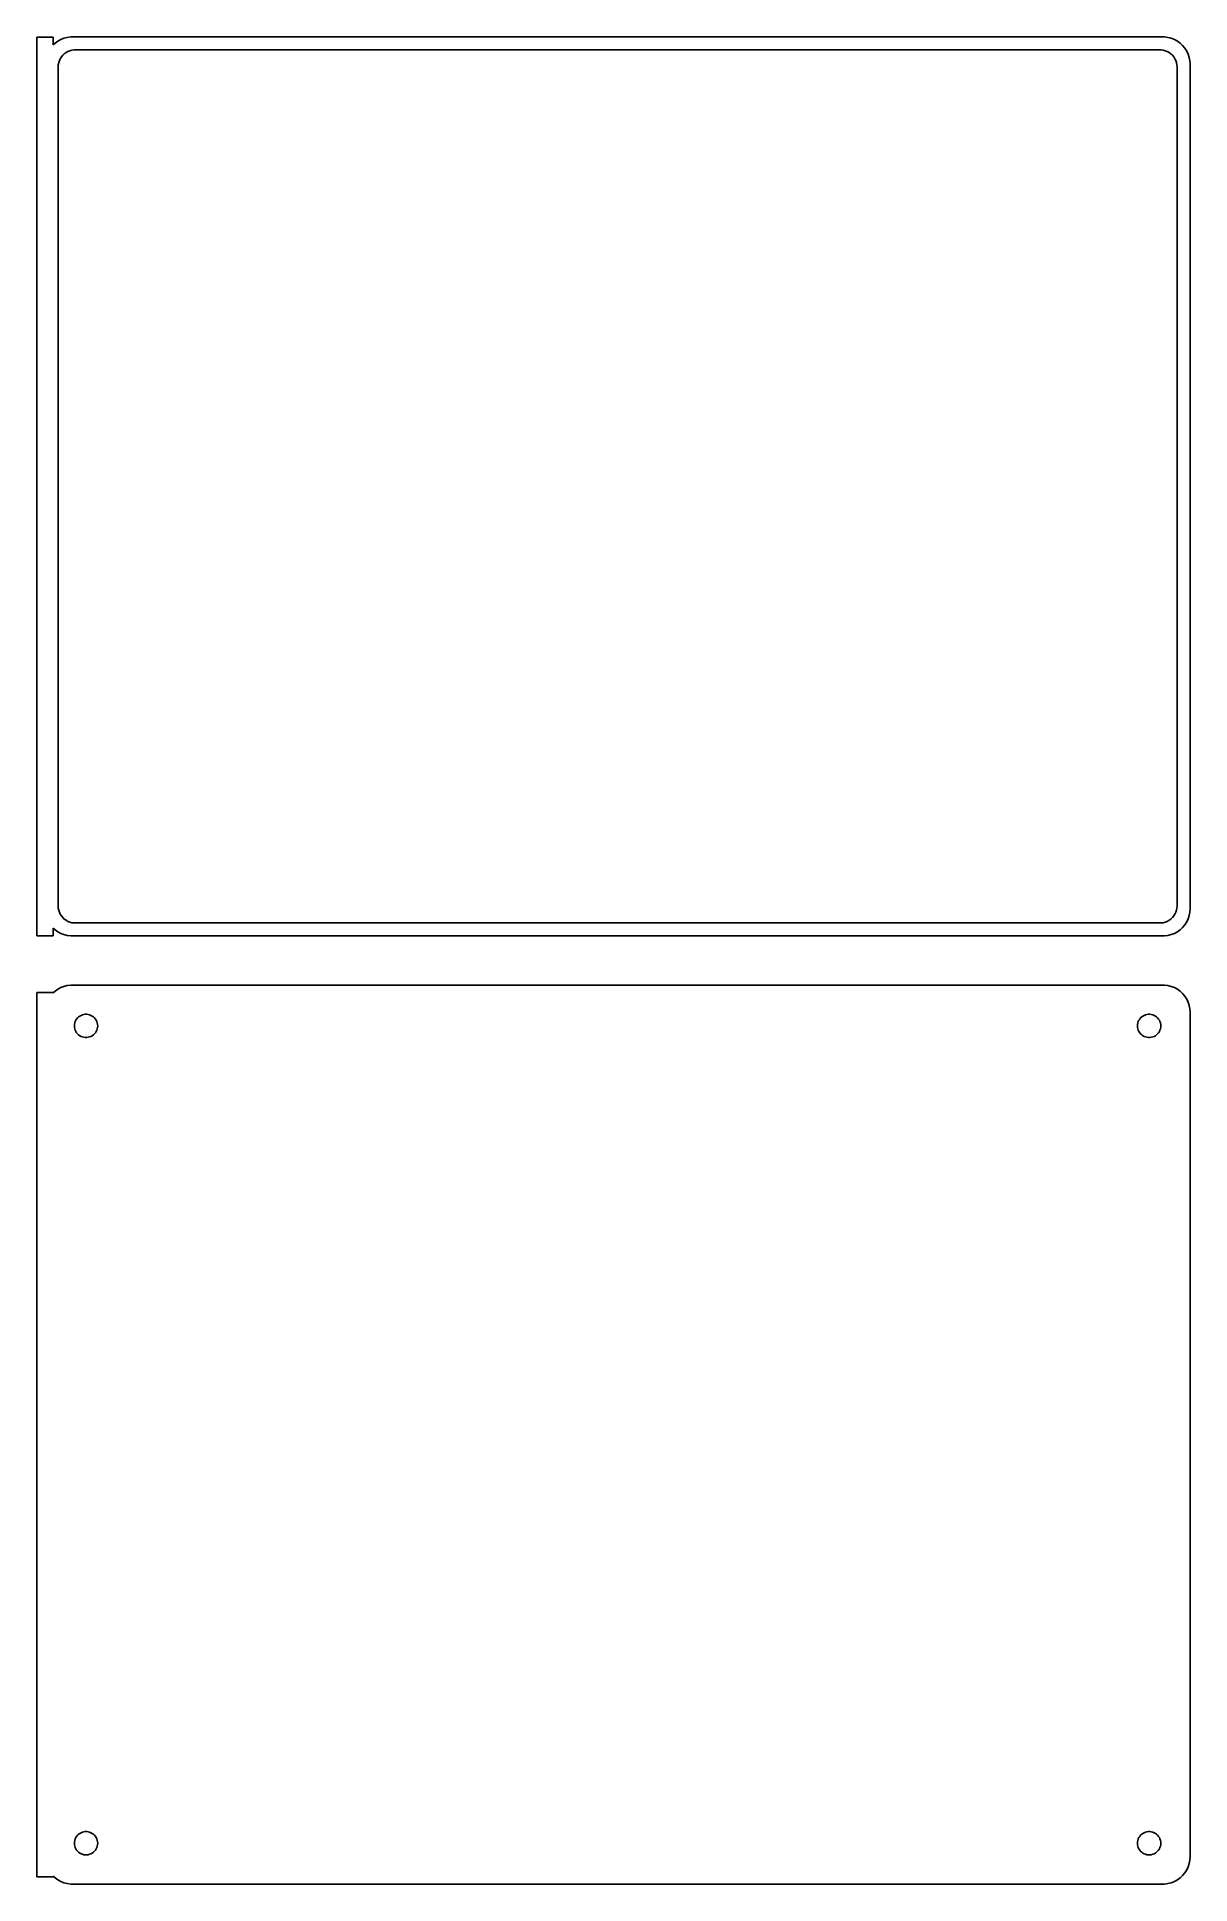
# Model space of a CAD drawing. Header units: metres. Extents: x -106 to 105, y 266 to 604.
import ezdxf

# ---------------------------------------------------------------- set-up
doc = ezdxf.new("R2010")
doc.units = ezdxf.units.M

msp = doc.modelspace()

# ---------------------------------------------------------------- linework, layer by layer
for p, q in [((-103.5, 604.479), (-106.5, 604.479)), ((-106.5, 604.479), (-106.5, 439.521)), ((-103.5, 603.059), (-103.5, 604.479)), ((-102.679, 603.722), (-103.187, 603.353)), ((-102.129, 604.024), (-102.679, 603.722)), ((-101.545, 604.255), (-102.129, 604.024)), ((-100.937, 604.411), (-101.545, 604.255)), ((-100.314, 604.49), (-100.937, 604.411)), ((100.314, 604.49), (-100.314, 604.49)), ((100.937, 604.411), (100.314, 604.49)), ((101.545, 604.255), (100.937, 604.411)), ((102.129, 604.024), (101.545, 604.255)), ((102.679, 603.722), (102.129, 604.024)), ((103.187, 603.353), (102.679, 603.722)), ((-103.187, 603.353), (-103.5, 603.059)), ((-102.515, 599.774), (-102.394, 600.146)), ((-102.394, 600.146), (-102.228, 600.5)), ((-102.228, 600.5), (-102.018, 600.83)), ((-102.018, 600.83), (-101.769, 601.131)), ((-101.769, 601.131), (-101.484, 601.399)), ((-101.484, 601.399), (-101.168, 601.628)), ((-101.168, 601.628), (-100.825, 601.817)), ((-100.825, 601.817), (-100.462, 601.961)), ((-100.462, 601.961), (-100.083, 602.058)), ((-100.083, 602.058), (-99.6955, 602.107)), ((-99.6955, 602.107), (99.6955, 602.107)), ((99.6955, 602.107), (100.083, 602.058)), ((100.083, 602.058), (100.462, 601.961)), ((100.462, 601.961), (100.825, 601.817)), ((100.825, 601.817), (101.168, 601.628)), ((101.168, 601.628), (101.484, 601.399)), ((101.484, 601.399), (101.769, 601.131)), ((101.769, 601.131), (102.018, 600.83)), ((102.018, 600.83), (102.228, 600.5)), ((102.228, 600.5), (102.394, 600.146)), ((102.394, 600.146), (102.515, 599.774)), ((103.645, 602.923), (103.187, 603.353)), ((104.045, 602.439), (103.645, 602.923)), ((104.382, 601.909), (104.045, 602.439)), ((104.649, 601.341), (104.382, 601.909)), ((104.843, 600.743), (104.649, 601.341)), ((104.961, 600.127), (104.843, 600.743)), ((105, 599.5), (104.961, 600.127)), ((-102.613, 599), (-102.588, 599.39)), ((-102.613, 445), (-102.613, 599)), ((-102.588, 599.39), (-102.515, 599.774)), ((102.515, 599.774), (102.588, 599.39)), ((102.588, 599.39), (102.613, 599)), ((102.613, 599), (102.613, 445)), ((105, 444.5), (105, 599.5)), ((-102.588, 444.61), (-102.613, 445)), ((-102.515, 444.226), (-102.588, 444.61)), ((-102.394, 443.854), (-102.515, 444.226)), ((102.515, 444.226), (102.394, 443.854)), ((102.588, 444.61), (102.515, 444.226)), ((102.613, 445), (102.588, 444.61)), ((104.961, 443.873), (105, 444.5)), ((-103.5, 439.521), (-103.5, 440.941)), ((-103.5, 440.941), (-103.187, 440.647)), ((-102.228, 443.5), (-102.394, 443.854)), ((-102.018, 443.17), (-102.228, 443.5)), ((-101.769, 442.869), (-102.018, 443.17)), ((-101.484, 442.601), (-101.769, 442.869)), ((-101.168, 442.372), (-101.484, 442.601)), ((-100.825, 442.183), (-101.168, 442.372)), ((-100.462, 442.039), (-100.825, 442.183)), ((-100.083, 441.942), (-100.462, 442.039)), ((-99.6955, 441.893), (-100.083, 441.942)), ((99.6955, 441.893), (-99.6955, 441.893)), ((100.083, 441.942), (99.6955, 441.893)), ((100.462, 442.039), (100.083, 441.942)), ((100.825, 442.183), (100.462, 442.039)), ((101.168, 442.372), (100.825, 442.183)), ((101.484, 442.601), (101.168, 442.372)), ((101.769, 442.869), (101.484, 442.601)), ((102.018, 443.17), (101.769, 442.869)), ((102.228, 443.5), (102.018, 443.17)), ((102.394, 443.854), (102.228, 443.5)), ((103.187, 440.647), (103.645, 441.077)), ((103.645, 441.077), (104.045, 441.561)), ((104.045, 441.561), (104.382, 442.091)), ((104.382, 442.091), (104.649, 442.659)), ((104.649, 442.659), (104.843, 443.257)), ((104.843, 443.257), (104.961, 443.873)), ((-106.5, 439.521), (-103.5, 439.521)), ((-103.187, 440.647), (-102.679, 440.278)), ((-102.679, 440.278), (-102.129, 439.976)), ((-102.129, 439.976), (-101.545, 439.745)), ((-101.545, 439.745), (-100.937, 439.589)), ((-100.937, 439.589), (-100.314, 439.51)), ((-100.314, 439.51), (100.314, 439.51)), ((100.314, 439.51), (100.937, 439.589)), ((100.937, 439.589), (101.545, 439.745)), ((101.545, 439.745), (102.129, 439.976)), ((102.129, 439.976), (102.679, 440.278)), ((102.679, 440.278), (103.187, 440.647)), ((-103.5, 429.153), (-106.5, 429.153)), ((-106.5, 429.153), (-106.5, 266.847)), ((-103.187, 429.353), (-103.5, 429.059)), ((-103.5, 429.059), (-103.5, 429.153)), ((-102.679, 429.722), (-103.187, 429.353)), ((-102.129, 430.024), (-102.679, 429.722)), ((-101.545, 430.255), (-102.129, 430.024)), ((-100.937, 430.411), (-101.545, 430.255)), ((-100.314, 430.49), (-100.937, 430.411)), ((100.314, 430.49), (-100.314, 430.49)), ((100.937, 430.411), (100.314, 430.49)), ((101.545, 430.255), (100.937, 430.411)), ((102.129, 430.024), (101.545, 430.255)), ((102.679, 429.722), (102.129, 430.024)), ((103.187, 429.353), (102.679, 429.722)), ((103.645, 428.923), (103.187, 429.353)), ((104.045, 428.439), (103.645, 428.923)), ((104.382, 427.909), (104.045, 428.439)), ((104.649, 427.341), (104.382, 427.909)), ((104.843, 426.743), (104.649, 427.341)), ((-99.5682, 423.531), (-99.4853, 423.786)), ((-99.4853, 423.786), (-99.3712, 424.029)), ((-99.3712, 424.029), (-99.2275, 424.255)), ((-99.2275, 424.255), (-99.0566, 424.462)), ((-99.0566, 424.462), (-98.8611, 424.645)), ((-98.8611, 424.645), (-98.6441, 424.803)), ((-98.6441, 424.803), (-98.4092, 424.932)), ((-98.4092, 424.932), (-98.1598, 425.031)), ((-98.1598, 425.031), (-97.9001, 425.097)), ((-97.9001, 425.097), (-97.6341, 425.131)), ((-97.6341, 425.131), (-97.3659, 425.131)), ((-97.3659, 425.131), (-97.0999, 425.097)), ((-97.0999, 425.097), (-96.8401, 425.031)), ((-96.8401, 425.031), (-96.5908, 424.932)), ((-96.5908, 424.932), (-96.3559, 424.803)), ((-96.3559, 424.803), (-96.1389, 424.645)), ((-96.1389, 424.645), (-95.9434, 424.462)), ((-95.9434, 424.462), (-95.7725, 424.255)), ((-95.7725, 424.255), (-95.6288, 424.029)), ((-95.6288, 424.029), (-95.5146, 423.786)), ((-95.5146, 423.786), (-95.4318, 423.531)), ((95.4318, 423.531), (95.5146, 423.786)), ((95.5146, 423.786), (95.6288, 424.029)), ((95.6288, 424.029), (95.7725, 424.255)), ((95.7725, 424.255), (95.9434, 424.462)), ((95.9434, 424.462), (96.1389, 424.645)), ((96.1389, 424.645), (96.3559, 424.803)), ((96.3559, 424.803), (96.5908, 424.932)), ((96.5908, 424.932), (96.8401, 425.031)), ((96.8401, 425.031), (97.0999, 425.097)), ((97.0999, 425.097), (97.3659, 425.131)), ((97.3659, 425.131), (97.6341, 425.131)), ((97.6341, 425.131), (97.9001, 425.097)), ((97.9001, 425.097), (98.1598, 425.031)), ((98.1598, 425.031), (98.4092, 424.932)), ((98.4092, 424.932), (98.6441, 424.803)), ((98.6441, 424.803), (98.8611, 424.645)), ((98.8611, 424.645), (99.0566, 424.462)), ((99.0566, 424.462), (99.2275, 424.255)), ((99.2275, 424.255), (99.3712, 424.029)), ((99.3712, 424.029), (99.4853, 423.786)), ((99.4853, 423.786), (99.5682, 423.531)), ((104.961, 426.127), (104.843, 426.743)), ((105, 425.5), (104.961, 426.127)), ((105, 270.5), (105, 425.5)), ((-99.6353, 423), (-99.6185, 423.268)), ((-99.6185, 422.732), (-99.6353, 423)), ((-99.6185, 423.268), (-99.5682, 423.531)), ((-99.5682, 422.469), (-99.6185, 422.732)), ((-99.4853, 422.214), (-99.5682, 422.469)), ((-99.3712, 421.971), (-99.4853, 422.214)), ((-99.2275, 421.745), (-99.3712, 421.971)), ((-99.0566, 421.538), (-99.2275, 421.745)), ((-98.8611, 421.355), (-99.0566, 421.538)), ((-98.6441, 421.197), (-98.8611, 421.355)), ((-98.4092, 421.068), (-98.6441, 421.197)), ((-98.1598, 420.969), (-98.4092, 421.068)), ((-97.9001, 420.903), (-98.1598, 420.969)), ((-97.6341, 420.869), (-97.9001, 420.903)), ((-97.3659, 420.869), (-97.6341, 420.869)), ((-97.0999, 420.903), (-97.3659, 420.869)), ((-96.8401, 420.969), (-97.0999, 420.903)), ((-96.5908, 421.068), (-96.8401, 420.969)), ((-96.3559, 421.197), (-96.5908, 421.068)), ((-96.1389, 421.355), (-96.3559, 421.197)), ((-95.9434, 421.538), (-96.1389, 421.355)), ((-95.7725, 421.745), (-95.9434, 421.538)), ((-95.6288, 421.971), (-95.7725, 421.745)), ((-95.5146, 422.214), (-95.6288, 421.971)), ((-95.4318, 422.469), (-95.5146, 422.214)), ((-95.4318, 423.531), (-95.3815, 423.268)), ((-95.3815, 422.732), (-95.4318, 422.469)), ((-95.3815, 423.268), (-95.3647, 423)), ((-95.3647, 423), (-95.3815, 422.732)), ((95.3647, 423), (95.3815, 423.268)), ((95.3815, 422.732), (95.3647, 423)), ((95.3815, 423.268), (95.4318, 423.531)), ((95.4318, 422.469), (95.3815, 422.732)), ((95.5146, 422.214), (95.4318, 422.469)), ((95.6288, 421.971), (95.5146, 422.214)), ((95.7725, 421.745), (95.6288, 421.971)), ((95.9434, 421.538), (95.7725, 421.745)), ((96.1389, 421.355), (95.9434, 421.538)), ((96.3559, 421.197), (96.1389, 421.355)), ((96.5908, 421.068), (96.3559, 421.197)), ((96.8401, 420.969), (96.5908, 421.068)), ((97.0999, 420.903), (96.8401, 420.969)), ((97.3659, 420.869), (97.0999, 420.903)), ((97.6341, 420.869), (97.3659, 420.869)), ((97.9001, 420.903), (97.6341, 420.869)), ((98.1598, 420.969), (97.9001, 420.903)), ((98.4092, 421.068), (98.1598, 420.969)), ((98.6441, 421.197), (98.4092, 421.068)), ((98.8611, 421.355), (98.6441, 421.197)), ((99.0566, 421.538), (98.8611, 421.355)), ((99.2275, 421.745), (99.0566, 421.538)), ((99.3712, 421.971), (99.2275, 421.745)), ((99.4853, 422.214), (99.3712, 421.971)), ((99.5682, 422.469), (99.4853, 422.214)), ((99.5682, 423.531), (99.6185, 423.268)), ((99.6185, 422.732), (99.5682, 422.469)), ((99.6185, 423.268), (99.6353, 423)), ((99.6353, 423), (99.6185, 422.732)), ((-99.0566, 274.462), (-98.8611, 274.645)), ((-98.8611, 274.645), (-98.6441, 274.803)), ((-98.6441, 274.803), (-98.4092, 274.932)), ((-98.4092, 274.932), (-98.1598, 275.031)), ((-98.1598, 275.031), (-97.9001, 275.097)), ((-97.9001, 275.097), (-97.6341, 275.131)), ((-97.6341, 275.131), (-97.3659, 275.131)), ((-97.3659, 275.131), (-97.0999, 275.097)), ((-97.0999, 275.097), (-96.8401, 275.031)), ((-96.8401, 275.031), (-96.5908, 274.932)), ((-96.5908, 274.932), (-96.3559, 274.803)), ((-96.3559, 274.803), (-96.1389, 274.645)), ((-96.1389, 274.645), (-95.9434, 274.462)), ((95.9434, 274.462), (96.1389, 274.645)), ((96.1389, 274.645), (96.3559, 274.803)), ((96.3559, 274.803), (96.5908, 274.932)), ((96.5908, 274.932), (96.8401, 275.031)), ((96.8401, 275.031), (97.0999, 275.097)), ((97.0999, 275.097), (97.3659, 275.131)), ((97.3659, 275.131), (97.6341, 275.131)), ((97.6341, 275.131), (97.9001, 275.097)), ((97.9001, 275.097), (98.1598, 275.031)), ((98.1598, 275.031), (98.4092, 274.932)), ((98.4092, 274.932), (98.6441, 274.803)), ((98.6441, 274.803), (98.8611, 274.645)), ((98.8611, 274.645), (99.0566, 274.462)), ((-99.6353, 273), (-99.6185, 273.268)), ((-99.6185, 272.732), (-99.6353, 273)), ((-99.6185, 273.268), (-99.5682, 273.531)), ((-99.5682, 272.469), (-99.6185, 272.732)), ((-99.5682, 273.531), (-99.4853, 273.786)), ((-99.4853, 272.214), (-99.5682, 272.469)), ((-99.4853, 273.786), (-99.3712, 274.029)), ((-99.3712, 271.971), (-99.4853, 272.214)), ((-99.3712, 274.029), (-99.2275, 274.255)), ((-99.2275, 271.745), (-99.3712, 271.971)), ((-99.2275, 274.255), (-99.0566, 274.462)), ((-99.0566, 271.538), (-99.2275, 271.745)), ((-98.8611, 271.355), (-99.0566, 271.538)), ((-98.6441, 271.197), (-98.8611, 271.355)), ((-98.4092, 271.068), (-98.6441, 271.197)), ((-96.3559, 271.197), (-96.5908, 271.068)), ((-96.1389, 271.355), (-96.3559, 271.197)), ((-95.9434, 271.538), (-96.1389, 271.355)), ((-95.9434, 274.462), (-95.7725, 274.255)), ((-95.7725, 271.745), (-95.9434, 271.538)), ((-95.7725, 274.255), (-95.6288, 274.029)), ((-95.6288, 271.971), (-95.7725, 271.745)), ((-95.6288, 274.029), (-95.5146, 273.786)), ((-95.5146, 272.214), (-95.6288, 271.971)), ((-95.5146, 273.786), (-95.4318, 273.531)), ((-95.4318, 272.469), (-95.5146, 272.214)), ((-95.4318, 273.531), (-95.3815, 273.268)), ((-95.3815, 272.732), (-95.4318, 272.469)), ((-95.3815, 273.268), (-95.3647, 273)), ((-95.3647, 273), (-95.3815, 272.732)), ((95.3647, 273), (95.3815, 273.268)), ((95.3815, 272.732), (95.3647, 273)), ((95.3815, 273.268), (95.4318, 273.531)), ((95.4318, 272.469), (95.3815, 272.732)), ((95.4318, 273.531), (95.5146, 273.786)), ((95.5146, 272.214), (95.4318, 272.469)), ((95.5146, 273.786), (95.6288, 274.029)), ((95.6288, 271.971), (95.5146, 272.214)), ((95.6288, 274.029), (95.7725, 274.255)), ((95.7725, 271.745), (95.6288, 271.971)), ((95.7725, 274.255), (95.9434, 274.462)), ((95.9434, 271.538), (95.7725, 271.745)), ((96.1389, 271.355), (95.9434, 271.538)), ((96.3559, 271.197), (96.1389, 271.355)), ((96.5908, 271.068), (96.3559, 271.197)), ((98.6441, 271.197), (98.4092, 271.068)), ((98.8611, 271.355), (98.6441, 271.197)), ((99.0566, 271.538), (98.8611, 271.355)), ((99.0566, 274.462), (99.2275, 274.255)), ((99.2275, 271.745), (99.0566, 271.538)), ((99.2275, 274.255), (99.3712, 274.029)), ((99.3712, 271.971), (99.2275, 271.745)), ((99.3712, 274.029), (99.4853, 273.786)), ((99.4853, 272.214), (99.3712, 271.971)), ((99.4853, 273.786), (99.5682, 273.531)), ((99.5682, 272.469), (99.4853, 272.214)), ((99.5682, 273.531), (99.6185, 273.268)), ((99.6185, 272.732), (99.5682, 272.469)), ((99.6185, 273.268), (99.6353, 273)), ((99.6353, 273), (99.6185, 272.732)), ((-98.1598, 270.969), (-98.4092, 271.068)), ((-97.9001, 270.903), (-98.1598, 270.969)), ((-97.6341, 270.869), (-97.9001, 270.903)), ((-97.3659, 270.869), (-97.6341, 270.869)), ((-97.0999, 270.903), (-97.3659, 270.869)), ((-96.8401, 270.969), (-97.0999, 270.903)), ((-96.5908, 271.068), (-96.8401, 270.969)), ((96.8401, 270.969), (96.5908, 271.068)), ((97.0999, 270.903), (96.8401, 270.969)), ((97.3659, 270.869), (97.0999, 270.903)), ((97.6341, 270.869), (97.3659, 270.869)), ((97.9001, 270.903), (97.6341, 270.869)), ((98.1598, 270.969), (97.9001, 270.903)), ((98.4092, 271.068), (98.1598, 270.969)), ((104.045, 267.561), (104.382, 268.091)), ((104.382, 268.091), (104.649, 268.659)), ((104.649, 268.659), (104.843, 269.257)), ((104.843, 269.257), (104.961, 269.873)), ((104.961, 269.873), (105, 270.5)), ((-106.5, 266.847), (-103.5, 266.847)), ((-103.5, 266.847), (-103.5, 266.941)), ((-103.5, 266.941), (-103.187, 266.647)), ((-103.187, 266.647), (-102.679, 266.278)), ((-102.679, 266.278), (-102.129, 265.976)), ((-102.129, 265.976), (-101.545, 265.745)), ((-101.545, 265.745), (-100.937, 265.589)), ((-100.937, 265.589), (-100.314, 265.51)), ((-100.314, 265.51), (100.314, 265.51)), ((100.314, 265.51), (100.937, 265.589)), ((100.937, 265.589), (101.545, 265.745)), ((101.545, 265.745), (102.129, 265.976)), ((102.129, 265.976), (102.679, 266.278)), ((102.679, 266.278), (103.187, 266.647)), ((103.187, 266.647), (103.645, 267.077)), ((103.645, 267.077), (104.045, 267.561))]:
    msp.add_line(p, q)

doc.saveas('drawing.dxf')
